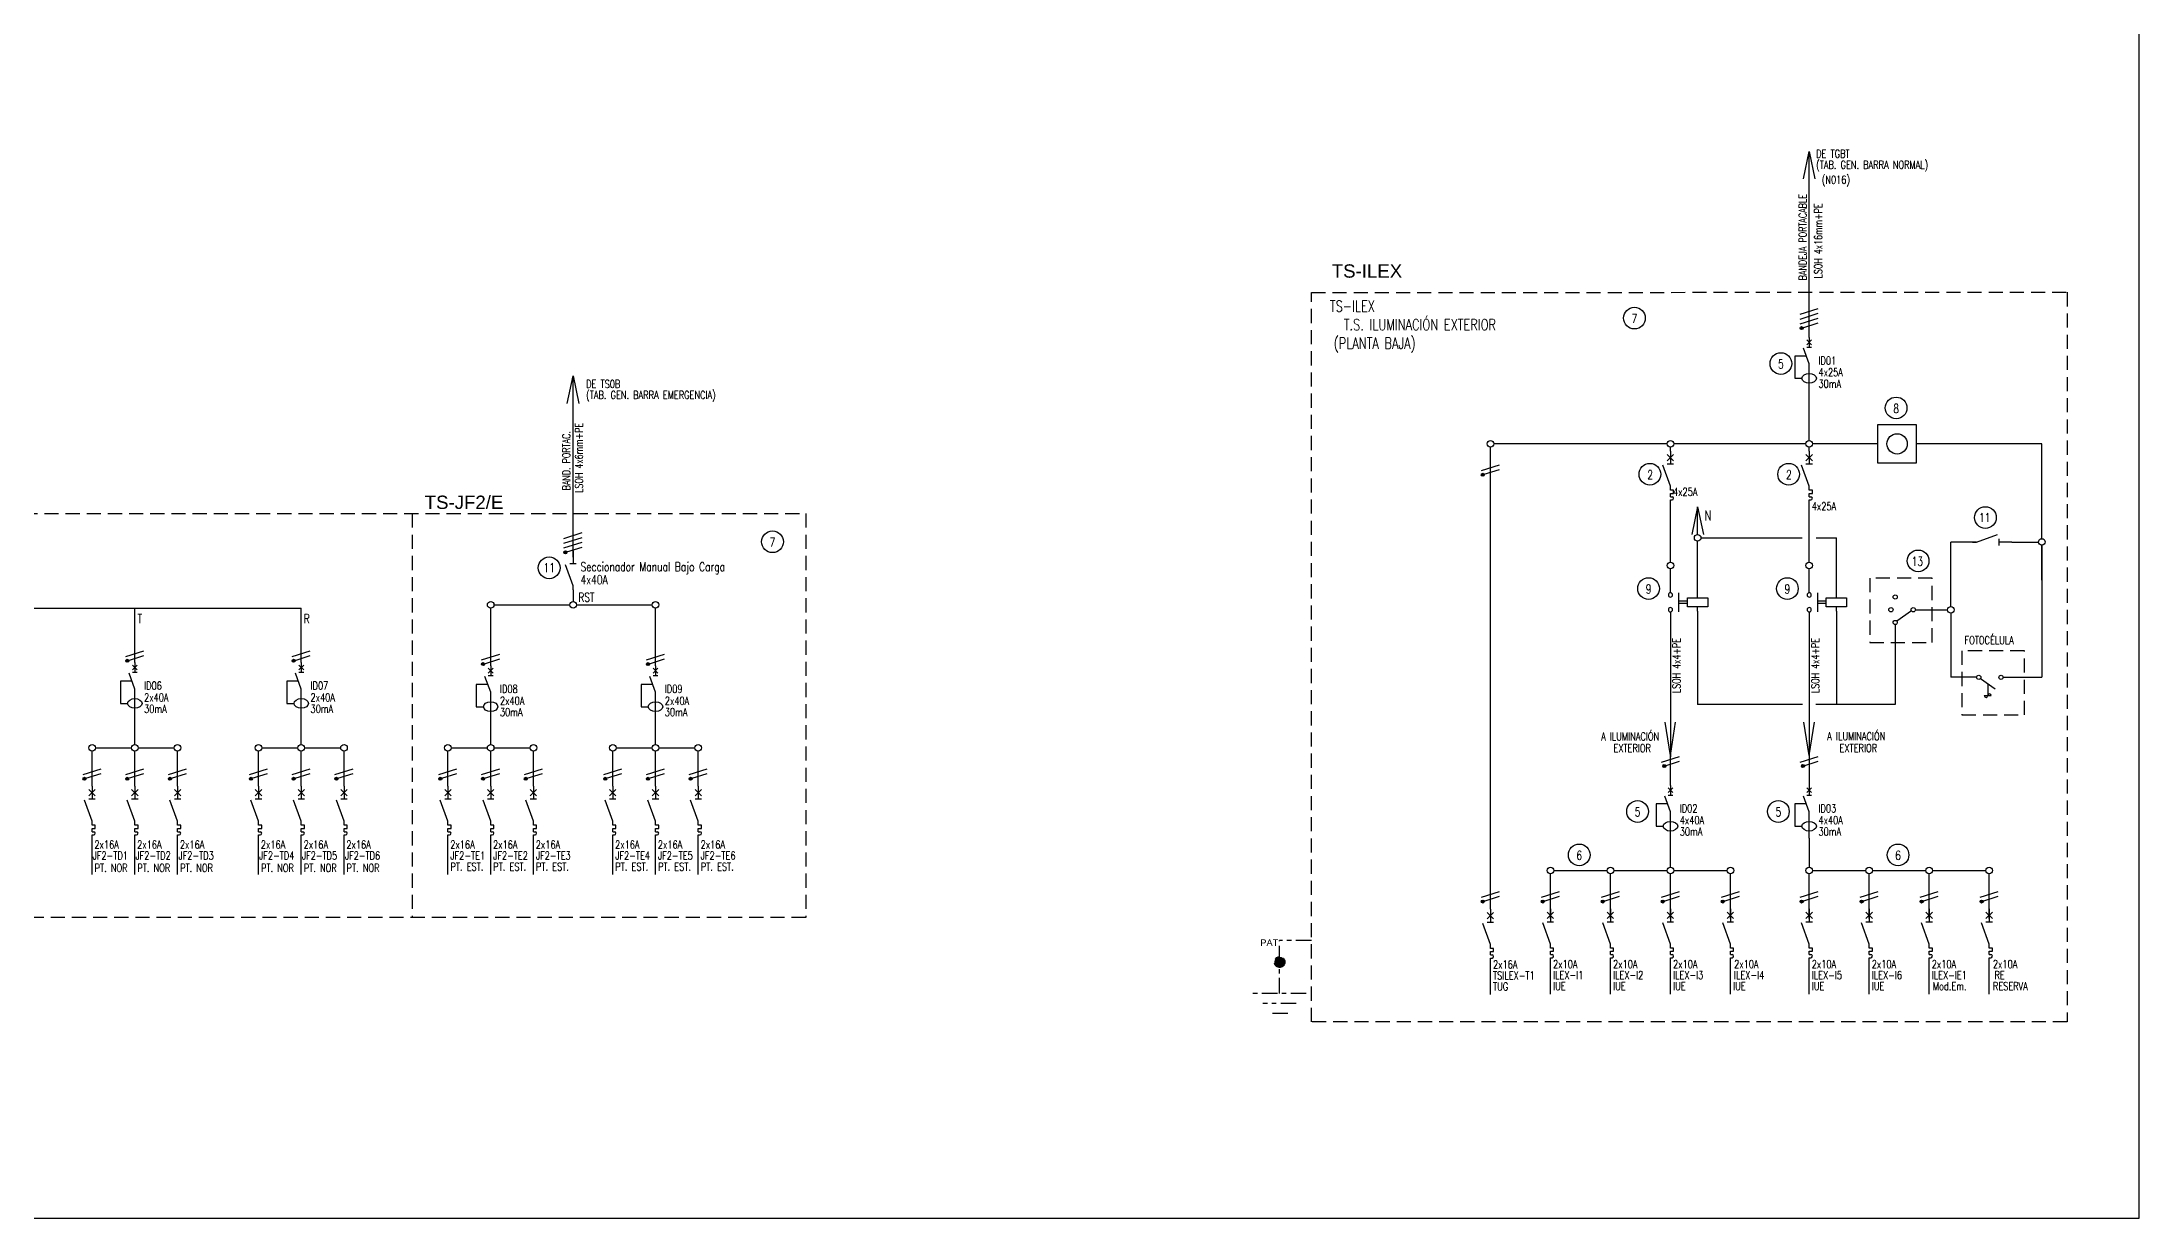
# Model space of a CAD drawing. Extents: x 2998 to 3854, y 1175 to 1727.
# Drawn here: x 3735.87 to 3783.05, y 1387.48 to 1413.93 of the extents above; entities that cross this region are included whole.
import ezdxf
from ezdxf.enums import TextEntityAlignment as Align

# ---------------------------------------------------------------- set-up
doc = ezdxf.new("R2010")
doc.units = 0
doc.linetypes.add('OCJ-ESQUEMAS UNIFILARES-CORREGIDOS IDO-REV.br$0$DASHED', pattern=[19.05, 12.7, -6.35])
doc.linetypes.add('OCJ-ESQUEMAS UNIFILARES-CORREGIDOS IDO-REV.br$0$EJE_5', pattern=[7.1, 5, -1, 0.1, -1])
for name, color, linetype in [('OCJ-ESQUEMAS UNIFILARES-CORREGIDOS IDO-REV.br$0$00-IE-CABLES', 10, 'Continuous'), ('OCJ-ESQUEMAS UNIFILARES-CORREGIDOS IDO-REV.br$0$01-ELE-APARATOS', 170, 'Continuous'), ('OCJ-ESQUEMAS UNIFILARES-CORREGIDOS IDO-REV.br$0$ELECTRIC', 4, 'Continuous'), ('OCJ-ESQUEMAS UNIFILARES-CORREGIDOS IDO-REV.br$0$NOMBRE DE PLANOS', 6, 'Continuous'), ('OCJ-ESQUEMAS UNIFILARES-CORREGIDOS IDO-REV.br$0$PAT', 80, 'Continuous'), ('OCJ-ESQUEMAS UNIFILARES-CORREGIDOS IDO-REV.br$0$TEXTO', 7, 'Continuous')]:
    doc.layers.add(name, color=color, linetype=linetype)
doc.styles.add('OCJ-ESQUEMAS UNIFILARES-CORREGIDOS IDO-REV.br$0$ARIAL', font='arial.ttf', dxfattribs={"height": 0.2})
doc.styles.add('OCJ-ESQUEMAS UNIFILARES-CORREGIDOS IDO-REV.br$0$Electricidad', font='ROMANS.SHX', dxfattribs={"width": 0.75, "height": 0.175})

# ---------------------------------------------------------------- blocks, each defined once
blk = doc.blocks.new('OCJ-ESQUEMAS UNIFILARES-CORREGIDOS IDO-REV.br$0$Unif-Interruptor-Term')
for p, q in [((0, -1.013), (0.045, -1.013)), ((0, -1.103), (0.045, -1.103))]:
    blk.add_line(p, q)
for points in [[(-0.09, 0.177), (0.09, -0.003)], [(-0.09, -0.003), (0.09, 0.177)], [(0, 0.267), (0, -0.093)], [(0, -0.72), (-0.215, -0.128)], [(-0.09, -0.093), (0.09, -0.093)], [(0, -0.833), (0, -0.72)], [(0, -0.923), (0.09, -0.923), (0.09, -0.833), (0, -0.833)], [(0, -1.013), (0, -0.923)], [(0, -1.215), (0, -1.103)]]:
    blk.add_lwpolyline(points)
blk.add_arc((0.045, -1.058), 0.045, 270, 90)
blk = doc.blocks.new('OCJ-ESQUEMAS UNIFILARES-CORREGIDOS IDO-REV.br$0$Unif-Interruptor-Dif')
for points in [[(-0.068, 0.11), (0.068, -0.025)], [(-0.068, -0.025), (0.068, 0.11)], [(0, 0.177), (0, -0.093)], [(-0.081, -0.343), (-0.405, -0.343), (-0.405, -0.97), (-0.202, -0.97)], [(0, -0.565), (-0.162, -0.121)], [(-0.068, -0.093), (0.068, -0.093)], [(0, -1.308), (0, -0.565)]]:
    blk.add_lwpolyline(points)
blk.add_ellipse((0, -0.97), major_axis=(0.203, 0), ratio=0.670814)
blk = doc.blocks.new('OCJ-ESQUEMAS UNIFILARES-CORREGIDOS IDO-REV.br$0$A$C7AFF483F')
for points in [[(0, 0.09), (-0.172, 0.564)], [(-0.072, 0.592), (0.072, 0.592)], [(0, 0.88), (0, 0.592)], [(0, 0), (0, 0.09)]]:
    blk.add_lwpolyline(points)

msp = doc.modelspace()

# ---------------------------------------------------------------- hatches: boundary and pattern name
at = {"layer": 'OCJ-ESQUEMAS UNIFILARES-CORREGIDOS IDO-REV.br$0$00-IE-CABLES'}
for points in [[(3775.434, 1407.472, 1), (3775.488, 1407.511, 1)], [(3768.262, 1404.175, 1), (3768.317, 1404.214, 1)], [(3747.62, 1402.431, 1), (3747.674, 1402.471, 1)], [(3737.761, 1399.992, 1), (3737.815, 1400.031, 1)], [(3741.505, 1399.992, 1), (3741.56, 1400.031, 1)], [(3745.767, 1399.917, 1), (3745.822, 1399.957, 1)], [(3749.476, 1399.917, 1), (3749.531, 1399.957, 1)], [(3772.344, 1397.625, 1), (3772.399, 1397.664, 1)], [(3775.466, 1397.625, 1), (3775.521, 1397.664, 1)], [(3736.799, 1397.339, 1), (3736.854, 1397.379, 1)], [(3737.761, 1397.339, 1), (3737.815, 1397.379, 1)], [(3738.722, 1397.339, 1), (3738.777, 1397.379, 1)], [(3740.544, 1397.339, 1), (3740.598, 1397.379, 1)], [(3741.505, 1397.339, 1), (3741.56, 1397.379, 1)], [(3742.467, 1397.339, 1), (3742.522, 1397.379, 1)], [(3744.805, 1397.339, 1), (3744.86, 1397.379, 1)], [(3745.767, 1397.339, 1), (3745.822, 1397.379, 1)], [(3746.729, 1397.339, 1), (3746.784, 1397.379, 1)], [(3748.514, 1397.339, 1), (3748.569, 1397.379, 1)], [(3749.476, 1397.339, 1), (3749.531, 1397.379, 1)], [(3750.438, 1397.339, 1), (3750.493, 1397.379, 1)], [(3768.262, 1394.579, 1), (3768.317, 1394.618, 1)], [(3769.612, 1394.579, 1), (3769.667, 1394.618, 1)], [(3770.962, 1394.579, 1), (3771.017, 1394.618, 1)], [(3772.312, 1394.579, 1), (3772.367, 1394.618, 1)], [(3773.662, 1394.579, 1), (3773.717, 1394.618, 1)], [(3775.434, 1394.578, 1), (3775.488, 1394.618, 1)], [(3776.784, 1394.578, 1), (3776.838, 1394.618, 1)], [(3778.134, 1394.578, 1), (3778.188, 1394.618, 1)], [(3779.484, 1394.578, 1), (3779.538, 1394.618, 1)]]:
    msp.add_hatch(color=256, dxfattribs=at).paths.add_polyline_path(points)
at = {"layer": 'OCJ-ESQUEMAS UNIFILARES-CORREGIDOS IDO-REV.br$0$PAT', "linetype": 'OCJ-ESQUEMAS UNIFILARES-CORREGIDOS IDO-REV.br$0$EJE_5', "ltscale": 0.07}
h = msp.add_hatch(color=256, dxfattribs=at)
h.paths.add_polyline_path([(3763.597, 1393.237), (3763.837, 1393.237, 1)])
h.paths.add_polyline_path([(3763.837, 1393.237), (3763.717, 1393.237), (3763.717, 1393.117, 0.414214)])
h.paths.add_polyline_path([(3763.717, 1393.237), (3763.597, 1393.237, 0.414214), (3763.717, 1393.117)])

# ---------------------------------------------------------------- linework, layer by layer
for p, q in [((3772.702, 1401.112), (3772.702, 1401.542)), ((3772.893, 1401.226), (3772.893, 1401.427)), ((3772.893, 1401.427), (3773.353, 1401.427)), ((3773.123, 1401.427), (3773.123, 1401.523)), ((3773.353, 1401.427), (3773.353, 1401.226)), ((3775.824, 1401.112), (3775.824, 1401.542)), ((3776.015, 1401.226), (3776.015, 1401.427)), ((3776.015, 1401.427), (3776.475, 1401.427)), ((3776.245, 1401.427), (3776.245, 1401.523)), ((3776.475, 1401.427), (3776.475, 1401.226)), ((3772.893, 1401.351), (3772.702, 1401.351)), ((3772.893, 1401.303), (3772.702, 1401.303)), ((3773.353, 1401.226), (3772.893, 1401.226)), ((3773.123, 1401.131), (3773.123, 1401.226)), ((3776.015, 1401.351), (3775.824, 1401.351)), ((3776.015, 1401.303), (3775.824, 1401.303)), ((3776.475, 1401.226), (3776.015, 1401.226)), ((3776.245, 1401.131), (3776.245, 1401.226))]:
    msp.add_line(p, q)
for centre, start, end in [((3772.511, 1401.494), 0, 180), ((3772.511, 1401.494), 180, 0), ((3775.632, 1401.494), 0, 180), ((3775.632, 1401.494), 180, 0), ((3772.511, 1401.16), 0, 180), ((3772.511, 1401.16), 180, 0), ((3775.632, 1401.16), 0, 180), ((3775.632, 1401.16), 180, 0)]:
    msp.add_arc(centre, 0.0478, start, end)
at = {"layer": 'OCJ-ESQUEMAS UNIFILARES-CORREGIDOS IDO-REV.br$0$00-IE-CABLES'}
for p, q in [((3775.632, 1407.282), (3775.632, 1411.467)), ((3747.82, 1402.343), (3747.82, 1406.417)), ((3775.632, 1404.964), (3775.632, 1406.094)), ((3768.461, 1394.424), (3768.461, 1404.816)), ((3772.437, 1404.89), (3768.535, 1404.89)), ((3772.437, 1404.89), (3768.535, 1404.89)), ((3772.511, 1404.726), (3772.511, 1404.815)), ((3773.58, 1404.89), (3772.585, 1404.89)), ((3775.558, 1404.89), (3772.585, 1404.89)), ((3775.632, 1404.726), (3775.632, 1404.815)), ((3777.18, 1404.89), (3775.707, 1404.89)), ((3780.867, 1404.89), (3778.041, 1404.89)), ((3780.867, 1402.758), (3780.867, 1404.89)), ((3772.511, 1402.231), (3772.511, 1403.614)), ((3773.123, 1403.471), (3772.992, 1402.853)), ((3773.123, 1403.471), (3773.254, 1402.853)), ((3773.123, 1402.853), (3773.123, 1403.471)), ((3775.632, 1402.231), (3775.632, 1403.614)), ((3773.123, 1401.523), (3773.123, 1402.705)), ((3773.197, 1402.779), (3775.473, 1402.779)), ((3775.792, 1402.779), (3776.245, 1402.779)), ((3776.245, 1401.523), (3776.245, 1402.779)), ((3779.399, 1402.679), (3778.822, 1402.679)), ((3778.822, 1401.234), (3778.822, 1402.679)), ((3780.19, 1402.679), (3780.793, 1402.679)), ((3780.867, 1401.826), (3780.867, 1402.61)), ((3780.867, 1402.61), (3780.867, 1399.64)), ((3772.511, 1401.542), (3772.511, 1402.083)), ((3775.632, 1401.542), (3775.632, 1402.083)), ((3747.82, 1401.607), (3747.82, 1401.346)), ((3720.152, 1401.198), (3741.704, 1401.198)), ((3737.959, 1399.971), (3737.959, 1401.198)), ((3741.704, 1399.971), (3741.704, 1401.198)), ((3745.966, 1399.897), (3745.966, 1401.198)), ((3746.04, 1401.272), (3747.746, 1401.272)), ((3747.894, 1401.272), (3749.601, 1401.272)), ((3749.675, 1399.897), (3749.675, 1401.198)), ((3772.511, 1401.112), (3772.511, 1397.849)), ((3773.123, 1401.131), (3773.123, 1399.029)), ((3775.632, 1401.112), (3775.632, 1397.849)), ((3776.245, 1401.131), (3776.245, 1399.029)), ((3778.021, 1401.16), (3778.748, 1401.16)), ((3778.822, 1401.086), (3778.822, 1399.64)), ((3777.567, 1400.825), (3777.567, 1399.029)), ((3779.399, 1399.64), (3778.822, 1399.64)), ((3779.997, 1399.64), (3780.867, 1399.64)), ((3737.959, 1398.129), (3737.959, 1398.931)), ((3741.704, 1398.129), (3741.704, 1398.931)), ((3745.966, 1398.129), (3745.966, 1398.857)), ((3749.675, 1398.129), (3749.675, 1398.857)), ((3772.511, 1397.879), (3772.393, 1398.629)), ((3772.511, 1397.879), (3772.628, 1398.629)), ((3775.484, 1399.029), (3773.123, 1399.029)), ((3775.632, 1397.879), (3775.515, 1398.629)), ((3775.632, 1397.879), (3775.75, 1398.629)), ((3777.567, 1399.029), (3775.781, 1399.029)), ((3772.511, 1398.541), (3772.511, 1397.974)), ((3775.632, 1398.541), (3775.632, 1397.21)), ((3736.998, 1397.193), (3736.998, 1397.981)), ((3737.072, 1398.055), (3737.885, 1398.055)), ((3737.959, 1397.193), (3737.959, 1397.981)), ((3738.033, 1398.055), (3738.847, 1398.055)), ((3738.921, 1397.193), (3738.921, 1397.981)), ((3740.742, 1397.193), (3740.742, 1397.981)), ((3740.816, 1398.055), (3741.63, 1398.055)), ((3741.704, 1397.193), (3741.704, 1397.981)), ((3741.778, 1398.055), (3742.592, 1398.055)), ((3742.666, 1397.193), (3742.666, 1397.981)), ((3745.004, 1397.193), (3745.004, 1397.981)), ((3745.078, 1398.055), (3745.892, 1398.055)), ((3745.966, 1397.193), (3745.966, 1397.981)), ((3746.04, 1398.055), (3746.853, 1398.055)), ((3746.928, 1397.193), (3746.928, 1397.981)), ((3748.713, 1397.193), (3748.713, 1397.981)), ((3748.787, 1398.055), (3749.601, 1398.055)), ((3749.675, 1397.193), (3749.675, 1397.981)), ((3749.749, 1398.055), (3750.562, 1398.055)), ((3750.637, 1397.193), (3750.637, 1397.981)), ((3772.511, 1397.21), (3772.511, 1397.974)), ((3736.998, 1395.205), (3736.998, 1396.007)), ((3737.959, 1395.205), (3737.959, 1396.007)), ((3738.921, 1395.205), (3738.921, 1396.007)), ((3740.742, 1395.205), (3740.742, 1396.007)), ((3741.704, 1395.205), (3741.704, 1396.007)), ((3742.666, 1395.205), (3742.666, 1396.007)), ((3745.004, 1395.205), (3745.004, 1396.007)), ((3745.966, 1395.205), (3745.966, 1396.007)), ((3746.928, 1395.205), (3746.928, 1396.007)), ((3748.713, 1395.205), (3748.713, 1396.007)), ((3749.675, 1395.205), (3749.675, 1396.007)), ((3750.637, 1395.205), (3750.637, 1396.007)), ((3772.511, 1395.368), (3772.511, 1396.022)), ((3775.632, 1396.022), (3775.632, 1395.368)), ((3769.885, 1395.294), (3771.087, 1395.294)), ((3771.235, 1395.294), (3772.437, 1395.294)), ((3772.585, 1395.294), (3773.787, 1395.294)), ((3775.707, 1395.294), (3776.908, 1395.294)), ((3777.057, 1395.294), (3778.258, 1395.294)), ((3778.407, 1395.294), (3779.608, 1395.294)), ((3769.811, 1394.218), (3769.811, 1395.22)), ((3771.161, 1394.218), (3771.161, 1395.22)), ((3772.511, 1394.218), (3772.511, 1395.22)), ((3773.861, 1394.218), (3773.861, 1395.22)), ((3775.632, 1394.218), (3775.632, 1395.22)), ((3776.982, 1394.218), (3776.982, 1395.22)), ((3778.332, 1394.218), (3778.332, 1395.22)), ((3779.682, 1394.218), (3779.682, 1395.22)), ((3768.461, 1392.51), (3768.461, 1393.312)), ((3768.461, 1392.518), (3768.461, 1393.238)), ((3769.811, 1392.518), (3769.811, 1393.32)), ((3771.161, 1392.518), (3771.161, 1393.32)), ((3772.511, 1392.518), (3772.511, 1393.32)), ((3773.861, 1392.518), (3773.861, 1393.32)), ((3775.632, 1392.517), (3775.632, 1393.319)), ((3776.982, 1392.517), (3776.982, 1393.319)), ((3778.332, 1392.517), (3778.332, 1393.319)), ((3779.682, 1392.517), (3779.682, 1393.319))]:
    msp.add_line(p, q, dxfattribs=at)
at = {"layer": 'OCJ-ESQUEMAS UNIFILARES-CORREGIDOS IDO-REV.br$0$00-IE-CABLES', "color": 5}
for p, q in [((3777.934, 1401.132), (3777.606, 1400.9)), ((3779.486, 1399.613), (3779.815, 1399.381)), ((3779.571, 1399.229), (3779.73, 1399.229)), ((3779.65, 1399.497), (3779.65, 1399.229))]:
    msp.add_line(p, q, dxfattribs=at)
at = {"layer": 'OCJ-ESQUEMAS UNIFILARES-CORREGIDOS IDO-REV.br$0$00-IE-CABLES'}
for points in [[(3775.502, 1410.849), (3775.632, 1411.467), (3775.763, 1410.849)], [(3775.429, 1407.805), (3775.836, 1407.934)], [(3775.429, 1407.697), (3775.836, 1407.826)], [(3775.429, 1407.589), (3775.836, 1407.718)], [(3775.493, 1407.502), (3775.836, 1407.61)], [(3747.689, 1405.799), (3747.82, 1406.417), (3747.951, 1405.799)], [(3768.257, 1404.292), (3768.664, 1404.421)], [(3768.321, 1404.205), (3768.664, 1404.313)], [(3747.615, 1402.765), (3748.022, 1402.894)], [(3747.615, 1402.657), (3748.022, 1402.786)], [(3747.615, 1402.549), (3748.022, 1402.678)], [(3747.679, 1402.461), (3748.022, 1402.57)], [(3737.756, 1400.109), (3738.163, 1400.238)], [(3737.82, 1400.022), (3738.163, 1400.13)], [(3741.501, 1400.109), (3741.908, 1400.238)], [(3741.565, 1400.022), (3741.908, 1400.13)], [(3745.762, 1400.035), (3746.169, 1400.164)], [(3745.827, 1399.947), (3746.169, 1400.056)], [(3749.471, 1400.035), (3749.878, 1400.164)], [(3749.536, 1399.947), (3749.878, 1400.056)], [(3772.307, 1397.732), (3772.714, 1397.861)], [(3772.371, 1397.645), (3772.714, 1397.753)], [(3775.429, 1397.732), (3775.836, 1397.861)], [(3775.493, 1397.645), (3775.836, 1397.753)], [(3736.794, 1397.457), (3737.201, 1397.586)], [(3736.858, 1397.369), (3737.201, 1397.478)], [(3737.756, 1397.457), (3738.163, 1397.586)], [(3737.82, 1397.369), (3738.163, 1397.478)], [(3738.717, 1397.457), (3739.124, 1397.586)], [(3738.782, 1397.369), (3739.124, 1397.478)], [(3740.539, 1397.457), (3740.946, 1397.586)], [(3740.603, 1397.369), (3740.946, 1397.478)], [(3741.501, 1397.457), (3741.908, 1397.586)], [(3741.565, 1397.369), (3741.908, 1397.478)], [(3742.462, 1397.457), (3742.869, 1397.586)], [(3742.527, 1397.369), (3742.869, 1397.478)], [(3744.801, 1397.457), (3745.208, 1397.586)], [(3744.865, 1397.369), (3745.208, 1397.478)], [(3745.762, 1397.457), (3746.169, 1397.586)], [(3745.827, 1397.369), (3746.169, 1397.478)], [(3746.724, 1397.457), (3747.131, 1397.586)], [(3746.788, 1397.369), (3747.131, 1397.478)], [(3748.51, 1397.457), (3748.917, 1397.586)], [(3748.574, 1397.369), (3748.917, 1397.478)], [(3749.471, 1397.457), (3749.878, 1397.586)], [(3749.536, 1397.369), (3749.878, 1397.478)], [(3750.433, 1397.457), (3750.84, 1397.586)], [(3750.497, 1397.369), (3750.84, 1397.478)], [(3768.257, 1394.696), (3768.664, 1394.825)], [(3769.607, 1394.696), (3770.014, 1394.825)], [(3770.957, 1394.696), (3771.364, 1394.825)], [(3772.307, 1394.696), (3772.714, 1394.825)], [(3773.657, 1394.696), (3774.064, 1394.825)], [(3775.429, 1394.696), (3775.836, 1394.825)], [(3776.779, 1394.696), (3777.186, 1394.825)], [(3778.129, 1394.696), (3778.536, 1394.825)], [(3779.479, 1394.696), (3779.886, 1394.825)], [(3768.321, 1394.609), (3768.664, 1394.717)], [(3769.671, 1394.609), (3770.014, 1394.717)], [(3771.021, 1394.609), (3771.364, 1394.717)], [(3772.371, 1394.609), (3772.714, 1394.717)], [(3773.721, 1394.609), (3774.064, 1394.717)], [(3775.493, 1394.608), (3775.836, 1394.717)], [(3776.843, 1394.608), (3777.186, 1394.717)], [(3778.193, 1394.608), (3778.536, 1394.717)], [(3779.543, 1394.608), (3779.886, 1394.717)]]:
    msp.add_lwpolyline(points, dxfattribs=at)
for centre, radius in [((3775.461, 1407.492), 0.0338), ((3768.461, 1404.89), 0.0741), ((3772.511, 1404.89), 0.0741), ((3775.632, 1404.89), 0.0741), ((3768.289, 1404.195), 0.0338), ((3773.123, 1402.779), 0.0741), ((3747.647, 1402.451), 0.0338), ((3780.867, 1402.684), 0.0741), ((3772.511, 1402.157), 0.0741), ((3775.632, 1402.157), 0.0741), ((3745.966, 1401.272), 0.0741), ((3747.82, 1401.272), 0.0741), ((3749.675, 1401.272), 0.0741), ((3778.822, 1401.16), 0.0741), ((3737.788, 1400.011), 0.0338), ((3741.533, 1400.011), 0.0338), ((3745.794, 1399.937), 0.0338), ((3749.504, 1399.937), 0.0338), ((3736.998, 1398.055), 0.0741), ((3737.959, 1398.055), 0.0741), ((3738.921, 1398.055), 0.0741), ((3740.742, 1398.055), 0.0741), ((3741.704, 1398.055), 0.0741), ((3742.666, 1398.055), 0.0741), ((3745.004, 1398.055), 0.0741), ((3745.966, 1398.055), 0.0741), ((3746.928, 1398.055), 0.0741), ((3748.713, 1398.055), 0.0741), ((3749.675, 1398.055), 0.0741), ((3750.637, 1398.055), 0.0741), ((3772.371, 1397.645), 0.0338), ((3775.493, 1397.645), 0.0338), ((3736.826, 1397.359), 0.0338), ((3737.788, 1397.359), 0.0338), ((3738.75, 1397.359), 0.0338), ((3740.571, 1397.359), 0.0338), ((3741.533, 1397.359), 0.0338), ((3742.494, 1397.359), 0.0338), ((3744.833, 1397.359), 0.0338), ((3745.794, 1397.359), 0.0338), ((3746.756, 1397.359), 0.0338), ((3748.542, 1397.359), 0.0338), ((3749.504, 1397.359), 0.0338), ((3750.465, 1397.359), 0.0338), ((3769.811, 1395.294), 0.0741), ((3771.161, 1395.294), 0.0741), ((3772.511, 1395.294), 0.0741), ((3773.861, 1395.294), 0.0741), ((3775.632, 1395.294), 0.0741), ((3776.982, 1395.294), 0.0741), ((3778.332, 1395.294), 0.0741), ((3779.682, 1395.294), 0.0741), ((3768.289, 1394.598), 0.0338), ((3769.639, 1394.598), 0.0338), ((3770.989, 1394.598), 0.0338), ((3772.339, 1394.598), 0.0338), ((3773.689, 1394.598), 0.0338), ((3775.461, 1394.598), 0.0338), ((3776.811, 1394.598), 0.0338), ((3778.161, 1394.598), 0.0338), ((3779.511, 1394.598), 0.0338)]:
    msp.add_circle(centre, radius, dxfattribs=at)
at = {"layer": 'OCJ-ESQUEMAS UNIFILARES-CORREGIDOS IDO-REV.br$0$00-IE-CABLES', "color": 5}
for centre in [(3777.567, 1401.447), (3777.471, 1401.16), (3777.974, 1401.16), (3777.567, 1400.873), (3779.447, 1399.64), (3779.949, 1399.64)]:
    msp.add_circle(centre, 0.0478, dxfattribs=at)
for centre, start, end in [((3779.611, 1399.229), 180, 0), ((3779.69, 1399.229), 0, 180)]:
    msp.add_arc(centre, 0.0397, start, end, dxfattribs=at)
at = {"layer": 'OCJ-ESQUEMAS UNIFILARES-CORREGIDOS IDO-REV.br$0$01-ELE-APARATOS'}
msp.add_lwpolyline([(3777.18, 1405.324), (3778.041, 1405.324), (3778.041, 1404.455), (3777.18, 1404.455)], close=True, dxfattribs=at)
at = {"layer": 'OCJ-ESQUEMAS UNIFILARES-CORREGIDOS IDO-REV.br$0$01-ELE-APARATOS', "linetype": 'OCJ-ESQUEMAS UNIFILARES-CORREGIDOS IDO-REV.br$0$DASHED', "ltscale": 0.025}
for points in [[(3778.402, 1401.869), (3776.994, 1401.869), (3776.994, 1400.425), (3778.402, 1400.425)], [(3780.474, 1400.237), (3779.067, 1400.237), (3779.067, 1398.793), (3780.474, 1398.793)]]:
    msp.add_lwpolyline(points, close=True, dxfattribs=at)
at = {"layer": 'OCJ-ESQUEMAS UNIFILARES-CORREGIDOS IDO-REV.br$0$01-ELE-APARATOS'}
msp.add_circle((3777.611, 1404.89), 0.229, dxfattribs=at)
at = {"layer": 'OCJ-ESQUEMAS UNIFILARES-CORREGIDOS IDO-REV.br$0$ELECTRIC', "linetype": 'OCJ-ESQUEMAS UNIFILARES-CORREGIDOS IDO-REV.br$0$DASHED', "ltscale": 0.025}
for points in [[(3764.431, 1408.297), (3781.434, 1408.298), (3781.434, 1391.891), (3764.431, 1391.891)], [(3715.446, 1403.323), (3753.055, 1403.323), (3753.055, 1394.238), (3715.446, 1394.238)]]:
    msp.add_lwpolyline(points, close=True, dxfattribs=at)
msp.add_lwpolyline([(3744.201, 1403.323), (3744.201, 1394.238)], dxfattribs=at)
at = {"layer": 'OCJ-ESQUEMAS UNIFILARES-CORREGIDOS IDO-REV.br$0$NOMBRE DE PLANOS'}
msp.add_lwpolyline([(3687.314, 1387.481), (3783.054, 1387.481), (3783.054, 1436.416), (3687.314, 1436.416)], close=True, dxfattribs=at)
at = {"layer": 'OCJ-ESQUEMAS UNIFILARES-CORREGIDOS IDO-REV.br$0$PAT', "linetype": 'OCJ-ESQUEMAS UNIFILARES-CORREGIDOS IDO-REV.br$0$EJE_5', "ltscale": 0.07}
for p, q in [((3764.431, 1393.724), (3763.717, 1393.724)), ((3763.717, 1393.254), (3763.717, 1393.724)), ((3763.717, 1392.529), (3763.717, 1393.237)), ((3764.317, 1392.529), (3763.117, 1392.529)), ((3764.092, 1392.304), (3763.342, 1392.304)), ((3763.904, 1392.079), (3763.529, 1392.079))]:
    msp.add_line(p, q, dxfattribs=at)
msp.add_circle((3763.717, 1393.237), 0.12, dxfattribs=at)
msp.add_circle((3763.717, 1393.237), 0.12, dxfattribs=at)
at = {"layer": 'OCJ-ESQUEMAS UNIFILARES-CORREGIDOS IDO-REV.br$0$TEXTO'}
for centre in [(3771.701, 1407.718), (3774.995, 1406.695), (3777.589, 1405.697), (3772.048, 1404.207), (3775.17, 1404.207), (3779.597, 1403.233), (3752.307, 1402.689), (3747.282, 1402.102), (3778.084, 1402.259), (3772.019, 1401.636), (3775.141, 1401.636), (3771.771, 1396.623), (3774.939, 1396.623), (3770.459, 1395.647), (3777.631, 1395.647)]:
    msp.add_circle(centre, 0.244, dxfattribs=at)

# ---------------------------------------------------------------- block references
at = {"layer": 'OCJ-ESQUEMAS UNIFILARES-CORREGIDOS IDO-REV.br$0$01-ELE-APARATOS', "xscale": 0.7999999999999545, "yscale": 0.7999999999999545, "zscale": 0.7999999999999545}
for name, p in [('OCJ-ESQUEMAS UNIFILARES-CORREGIDOS IDO-REV.br$0$Unif-Interruptor-Dif', (3775.632, 1407.14)), ('OCJ-ESQUEMAS UNIFILARES-CORREGIDOS IDO-REV.br$0$Unif-Interruptor-Term', (3772.511, 1404.512)), ('OCJ-ESQUEMAS UNIFILARES-CORREGIDOS IDO-REV.br$0$Unif-Interruptor-Term', (3775.632, 1404.512)), ('OCJ-ESQUEMAS UNIFILARES-CORREGIDOS IDO-REV.br$0$Unif-Interruptor-Dif', (3737.959, 1399.829)), ('OCJ-ESQUEMAS UNIFILARES-CORREGIDOS IDO-REV.br$0$Unif-Interruptor-Dif', (3741.704, 1399.829)), ('OCJ-ESQUEMAS UNIFILARES-CORREGIDOS IDO-REV.br$0$Unif-Interruptor-Dif', (3745.966, 1399.755)), ('OCJ-ESQUEMAS UNIFILARES-CORREGIDOS IDO-REV.br$0$Unif-Interruptor-Dif', (3749.675, 1399.755)), ('OCJ-ESQUEMAS UNIFILARES-CORREGIDOS IDO-REV.br$0$Unif-Interruptor-Term', (3736.998, 1396.979)), ('OCJ-ESQUEMAS UNIFILARES-CORREGIDOS IDO-REV.br$0$Unif-Interruptor-Term', (3737.959, 1396.979)), ('OCJ-ESQUEMAS UNIFILARES-CORREGIDOS IDO-REV.br$0$Unif-Interruptor-Term', (3738.921, 1396.979)), ('OCJ-ESQUEMAS UNIFILARES-CORREGIDOS IDO-REV.br$0$Unif-Interruptor-Term', (3740.742, 1396.979)), ('OCJ-ESQUEMAS UNIFILARES-CORREGIDOS IDO-REV.br$0$Unif-Interruptor-Term', (3741.704, 1396.979)), ('OCJ-ESQUEMAS UNIFILARES-CORREGIDOS IDO-REV.br$0$Unif-Interruptor-Term', (3742.666, 1396.979)), ('OCJ-ESQUEMAS UNIFILARES-CORREGIDOS IDO-REV.br$0$Unif-Interruptor-Term', (3745.004, 1396.979)), ('OCJ-ESQUEMAS UNIFILARES-CORREGIDOS IDO-REV.br$0$Unif-Interruptor-Term', (3745.966, 1396.979)), ('OCJ-ESQUEMAS UNIFILARES-CORREGIDOS IDO-REV.br$0$Unif-Interruptor-Term', (3746.928, 1396.979)), ('OCJ-ESQUEMAS UNIFILARES-CORREGIDOS IDO-REV.br$0$Unif-Interruptor-Term', (3748.713, 1396.979)), ('OCJ-ESQUEMAS UNIFILARES-CORREGIDOS IDO-REV.br$0$Unif-Interruptor-Term', (3749.675, 1396.979)), ('OCJ-ESQUEMAS UNIFILARES-CORREGIDOS IDO-REV.br$0$Unif-Interruptor-Term', (3750.637, 1396.979)), ('OCJ-ESQUEMAS UNIFILARES-CORREGIDOS IDO-REV.br$0$Unif-Interruptor-Dif', (3772.511, 1397.068)), ('OCJ-ESQUEMAS UNIFILARES-CORREGIDOS IDO-REV.br$0$Unif-Interruptor-Dif', (3775.632, 1397.068)), ('OCJ-ESQUEMAS UNIFILARES-CORREGIDOS IDO-REV.br$0$Unif-Interruptor-Term', (3768.461, 1394.21)), ('OCJ-ESQUEMAS UNIFILARES-CORREGIDOS IDO-REV.br$0$Unif-Interruptor-Term', (3769.811, 1394.218)), ('OCJ-ESQUEMAS UNIFILARES-CORREGIDOS IDO-REV.br$0$Unif-Interruptor-Term', (3771.161, 1394.218)), ('OCJ-ESQUEMAS UNIFILARES-CORREGIDOS IDO-REV.br$0$Unif-Interruptor-Term', (3772.511, 1394.218)), ('OCJ-ESQUEMAS UNIFILARES-CORREGIDOS IDO-REV.br$0$Unif-Interruptor-Term', (3773.861, 1394.218)), ('OCJ-ESQUEMAS UNIFILARES-CORREGIDOS IDO-REV.br$0$Unif-Interruptor-Term', (3775.632, 1394.218)), ('OCJ-ESQUEMAS UNIFILARES-CORREGIDOS IDO-REV.br$0$Unif-Interruptor-Term', (3776.982, 1394.218)), ('OCJ-ESQUEMAS UNIFILARES-CORREGIDOS IDO-REV.br$0$Unif-Interruptor-Term', (3778.332, 1394.218)), ('OCJ-ESQUEMAS UNIFILARES-CORREGIDOS IDO-REV.br$0$Unif-Interruptor-Term', (3779.682, 1394.218))]:
    msp.add_blockref(name, p, dxfattribs=at)
at = {"layer": 'OCJ-ESQUEMAS UNIFILARES-CORREGIDOS IDO-REV.br$0$01-ELE-APARATOS', "rotation": 270}
msp.add_blockref('OCJ-ESQUEMAS UNIFILARES-CORREGIDOS IDO-REV.br$0$A$C7AFF483F', (3779.309, 1402.679), dxfattribs=at)
at = {"layer": 'OCJ-ESQUEMAS UNIFILARES-CORREGIDOS IDO-REV.br$0$01-ELE-APARATOS'}
msp.add_blockref('OCJ-ESQUEMAS UNIFILARES-CORREGIDOS IDO-REV.br$0$A$C7AFF483F', (3747.82, 1401.607), dxfattribs=at)

# ---------------------------------------------------------------- texts
at = {"layer": 'OCJ-ESQUEMAS UNIFILARES-CORREGIDOS IDO-REV.br$0$TEXTO', "style": 'OCJ-ESQUEMAS UNIFILARES-CORREGIDOS IDO-REV.br$0$Electricidad', "width": 0.75}
for s, height, p in [('DE TGBT', 0.18, (3775.789, 1411.325)), ('(TAB. GEN. BARRA NORMAL)', 0.18, (3775.789, 1411.076)), ('(N016)', 0.18, (3775.915, 1410.74)), ('5', 0.2, (3774.931, 1406.585)), ('4x25A', 0.18, (3775.841, 1406.409)), ('ID01', 0.18, (3775.841, 1406.674)), ('DE TS0B', 0.18, (3748.114, 1406.147)), ('(TAB. GEN. BARRA EMERGENCIA)', 0.18, (3748.114, 1405.899)), ('30mA', 0.18, (3775.841, 1406.153)), ('4x25A', 0.18, (3772.568, 1403.721)), ('N', 0.225, (3773.275, 1403.167)), ('4x25A', 0.18, (3775.69, 1403.396)), ('11', 0.2, (3779.455, 1403.134)), ('7', 0.2, (3752.243, 1402.579)), ('13', 0.2, (3777.935, 1402.148)), ('11', 0.2, (3747.154, 1402.008)), ('Seccionador Manual Bajo Carga', 0.2, (3747.988, 1402.027)), ('4x40A', 0.2, (3747.988, 1401.736)), ('RST', 0.2, (3747.938, 1401.34)), ('T', 0.2, (3738.017, 1400.86)), ('R', 0.2, (3741.762, 1400.86)), ('FOTOCÉLULA', 0.18, (3779.128, 1400.386)), ('ID06', 0.18, (3738.168, 1399.363)), ('ID07', 0.18, (3741.913, 1399.363)), ('2x40A', 0.18, (3738.168, 1399.099)), ('2x40A', 0.18, (3741.913, 1399.099)), ('2x40A', 0.18, (3746.175, 1399.024)), ('ID08', 0.18, (3746.175, 1399.289)), ('2x40A', 0.18, (3749.884, 1399.024)), ('ID09', 0.18, (3749.884, 1399.289)), ('30mA', 0.18, (3738.168, 1398.842)), ('30mA', 0.18, (3741.913, 1398.842)), ('30mA', 0.18, (3746.175, 1398.768)), ('30mA', 0.18, (3749.884, 1398.768)), ('5', 0.2, (3771.707, 1396.513)), ('ID02', 0.18, (3772.72, 1396.602)), ('5', 0.2, (3774.875, 1396.513)), ('ID03', 0.18, (3775.841, 1396.602)), ('4x40A', 0.18, (3772.72, 1396.338)), ('30mA', 0.18, (3772.72, 1396.081)), ('4x40A', 0.18, (3775.841, 1396.338)), ('30mA', 0.18, (3775.841, 1396.081)), ('2x16A', 0.18, (3737.05, 1395.789)), ('2x16A', 0.18, (3738.012, 1395.789)), ('2x16A', 0.18, (3738.974, 1395.789)), ('2x16A', 0.18, (3740.795, 1395.789)), ('2x16A', 0.18, (3741.757, 1395.789)), ('2x16A', 0.18, (3742.718, 1395.789)), ('2x16A', 0.18, (3745.057, 1395.789)), ('2x16A', 0.18, (3746.019, 1395.789)), ('2x16A', 0.18, (3746.98, 1395.789)), ('2x16A', 0.18, (3748.766, 1395.789)), ('2x16A', 0.18, (3749.728, 1395.789)), ('2x16A', 0.18, (3750.689, 1395.789)), ('6', 0.2, (3770.395, 1395.537)), ('6', 0.2, (3777.567, 1395.537)), ('JF2-TD1', 0.18, (3737.012, 1395.541)), ('PT. NOR', 0.18, (3737.055, 1395.264)), ('JF2-TD2', 0.18, (3737.975, 1395.541)), ('PT. NOR', 0.18, (3738.016, 1395.264)), ('JF2-TD3', 0.18, (3738.943, 1395.541)), ('PT. NOR', 0.18, (3738.978, 1395.264)), ('JF2-TD4', 0.18, (3740.757, 1395.541)), ('PT. NOR', 0.18, (3740.799, 1395.264)), ('JF2-TD5', 0.18, (3741.719, 1395.541)), ('PT. NOR', 0.18, (3741.761, 1395.264)), ('JF2-TD6', 0.18, (3742.687, 1395.541)), ('PT. NOR', 0.18, (3742.723, 1395.264)), ('JF2-TE1', 0.18, (3745.061, 1395.541)), ('PT. EST.', 0.18, (3745.061, 1395.292)), ('JF2-TE2', 0.18, (3746.023, 1395.541)), ('PT. EST.', 0.18, (3746.023, 1395.292)), ('JF2-TE3', 0.18, (3746.985, 1395.541)), ('PT. EST.', 0.18, (3746.985, 1395.292)), ('JF2-TE4', 0.18, (3748.77, 1395.541)), ('PT. EST.', 0.18, (3748.77, 1395.292)), ('JF2-TE5', 0.18, (3749.732, 1395.541)), ('PT. EST.', 0.18, (3749.732, 1395.292)), ('JF2-TE6', 0.18, (3750.694, 1395.541)), ('PT. EST.', 0.18, (3750.694, 1395.292)), ('TSILEX-T1', 0.18, (3768.518, 1392.846)), ('2x16A', 0.18, (3768.518, 1393.094)), ('2x10A', 0.18, (3769.868, 1393.102)), ('ILEX-I1', 0.18, (3769.868, 1392.854)), ('2x10A', 0.18, (3771.218, 1393.102)), ('ILEX-I2', 0.18, (3771.218, 1392.854)), ('2x10A', 0.18, (3772.568, 1393.102)), ('ILEX-I3', 0.18, (3772.568, 1392.854)), ('2x10A', 0.18, (3773.944, 1393.102)), ('ILEX-I4', 0.18, (3773.939, 1392.854)), ('2x10A', 0.18, (3775.69, 1393.102)), ('ILEX-I5', 0.18, (3775.69, 1392.853)), ('2x10A', 0.18, (3777.04, 1393.102)), ('ILEX-I6', 0.18, (3777.04, 1392.853)), ('2x10A', 0.18, (3778.39, 1393.102)), ('ILEX-IE1', 0.18, (3778.39, 1392.853)), ('2x10A', 0.18, (3779.766, 1393.102)), ('RE', 0.18, (3779.803, 1392.853)), ('TUG', 0.18, (3768.518, 1392.598)), ('IUE', 0.18, (3769.868, 1392.605)), ('IUE', 0.18, (3771.218, 1392.605)), ('IUE', 0.18, (3772.568, 1392.605)), ('IUE', 0.18, (3773.918, 1392.605)), ('IUE', 0.18, (3775.69, 1392.605)), ('IUE', 0.18, (3777.04, 1392.605)), ('Mod.Em.', 0.18, (3778.416, 1392.605)), ('RESERVA', 0.18, (3779.766, 1392.605))]:
    msp.add_text(s, height=height, dxfattribs=at).set_placement(p)
for s, p in [('BANDEJA PORTACABLE', (3775.574, 1409.536)), ('LSOH 4x16mm+PE', (3775.923, 1409.453)), ('LSOH 4x6mm+PE', (3748.039, 1404.575)), ('BAND. PORTAC.', (3747.756, 1404.509)), ('LSOH 4x4+PE', (3772.734, 1399.904)), ('LSOH 4x4+PE', (3775.856, 1399.904))]:
    msp.add_text(s, height=0.175, rotation=90, dxfattribs=at).set_placement(p, align=Align.CENTER)
at = {"layer": 'OCJ-ESQUEMAS UNIFILARES-CORREGIDOS IDO-REV.br$0$TEXTO', "style": 'OCJ-ESQUEMAS UNIFILARES-CORREGIDOS IDO-REV.br$0$ARIAL'}
msp.add_text('TS-ILEX', height=0.3, dxfattribs=at).set_placement((3766.474, 1408.627), align=Align.RIGHT)
at = {"layer": 'OCJ-ESQUEMAS UNIFILARES-CORREGIDOS IDO-REV.br$0$TEXTO', "style": 'OCJ-ESQUEMAS UNIFILARES-CORREGIDOS IDO-REV.br$0$Electricidad', "width": 0.75}
for s, p in [('TS-ILEX', (3765.861, 1407.861)), ('T.S. ILUMINACIÓN EXTERIOR', (3768.585, 1407.445)), ('(PLANTA BAJA)', (3766.776, 1407.029))]:
    msp.add_text(s, height=0.25, dxfattribs=at).set_placement(p, align=Align.RIGHT)
for s, height, p in [('7', 0.2, (3771.7, 1407.608)), ('8', 0.2, (3777.589, 1405.587)), ('2', 0.2, (3772.054, 1404.097)), ('2', 0.2, (3775.176, 1404.097)), ('9', 0.2, (3772.019, 1401.526)), ('9', 0.2, (3775.141, 1401.526)), ('A ILUMINACIÓN ', 0.18, (3771.65, 1398.221)), ('EXTERIOR', 0.18, (3771.65, 1397.957)), ('A ILUMINACIÓN ', 0.18, (3776.738, 1398.224)), ('EXTERIOR', 0.18, (3776.738, 1397.96))]:
    msp.add_text(s, height=height, dxfattribs=at).set_placement(p, align=Align.CENTER)
at = {"layer": 'OCJ-ESQUEMAS UNIFILARES-CORREGIDOS IDO-REV.br$0$TEXTO', "style": 'OCJ-ESQUEMAS UNIFILARES-CORREGIDOS IDO-REV.br$0$ARIAL'}
for s, height, p in [('TS-JF2/E', 0.3, (3744.481, 1403.426)), ('PAT', 0.15, (3763.281, 1393.597))]:
    msp.add_text(s, height=height, dxfattribs=at).set_placement(p)

doc.saveas('drawing.dxf')
